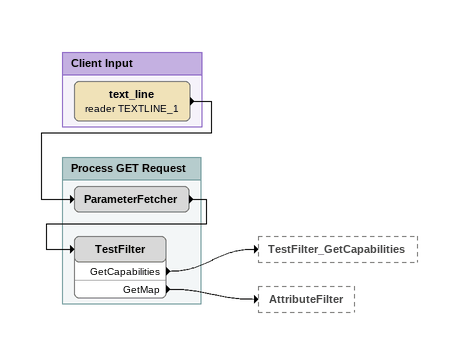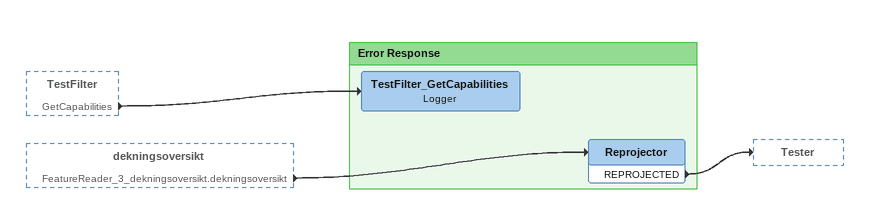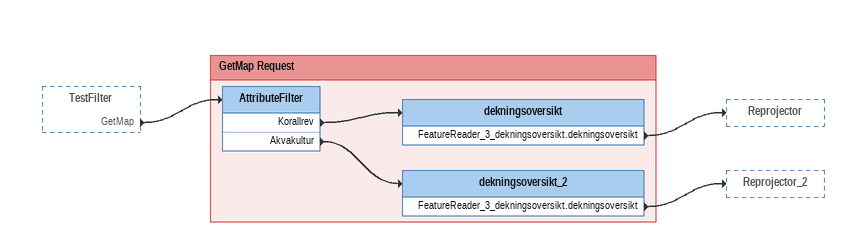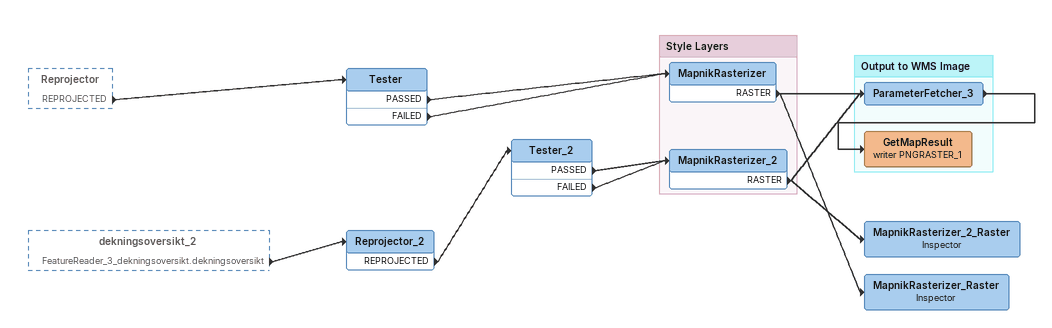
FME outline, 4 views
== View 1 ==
Bookmark: Client Input
text_line (reader TEXTLINE_1)
    -> ParameterFetcher

Bookmark: Process GET Request
ParameterFetcher
    -> TestFilter
TestFilter
    GetCapabilities -> TestFilter_GetCapabilities
    GetMap -> AttributeFilter

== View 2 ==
TestFilter [outside]
    GetCapabilities -> TestFilter_GetCapabilities
dekningsoversikt [outside]
    FeatureReader_3_dekningsoversikt.dekningsoversikt -> Reprojector

Bookmark: Error Response
TestFilter_GetCapabilities: Logger
Reprojector
    REPROJECTED -> Tester

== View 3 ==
TestFilter [outside]
    GetMap -> AttributeFilter

Bookmark: GetMap Request
AttributeFilter
    Korallrev -> dekningsoversikt
    Akvakultur -> dekningsoversikt_2
dekningsoversikt
    FeatureReader_3_dekningsoversikt.dekningsoversikt -> Reprojector
dekningsoversikt_2
    FeatureReader_3_dekningsoversikt.dekningsoversikt -> Reprojector_2

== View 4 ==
Reprojector [outside]
    REPROJECTED -> Tester
dekningsoversikt_2 [outside]
    FeatureReader_3_dekningsoversikt.dekningsoversikt -> Reprojector_2
Tester
    PASSED -> MapnikRasterizer
    FAILED -> MapnikRasterizer
MapnikRasterizer_Raster: Inspector
Reprojector_2
    REPROJECTED -> Tester_2
Tester_2
    PASSED -> MapnikRasterizer_2
    FAILED -> MapnikRasterizer_2
MapnikRasterizer_2_Raster: Inspector

Bookmark: Style Layers
MapnikRasterizer
    RASTER -> ParameterFetcher_3
    RASTER -> MapnikRasterizer_Raster
MapnikRasterizer_2
    RASTER -> ParameterFetcher_3
    RASTER -> MapnikRasterizer_2_Raster

Bookmark: Output to WMS Image
ParameterFetcher_3
    -> GetMapResult (writer PNGRASTER_1)
GetMapResult (writer PNGRASTER_1)
